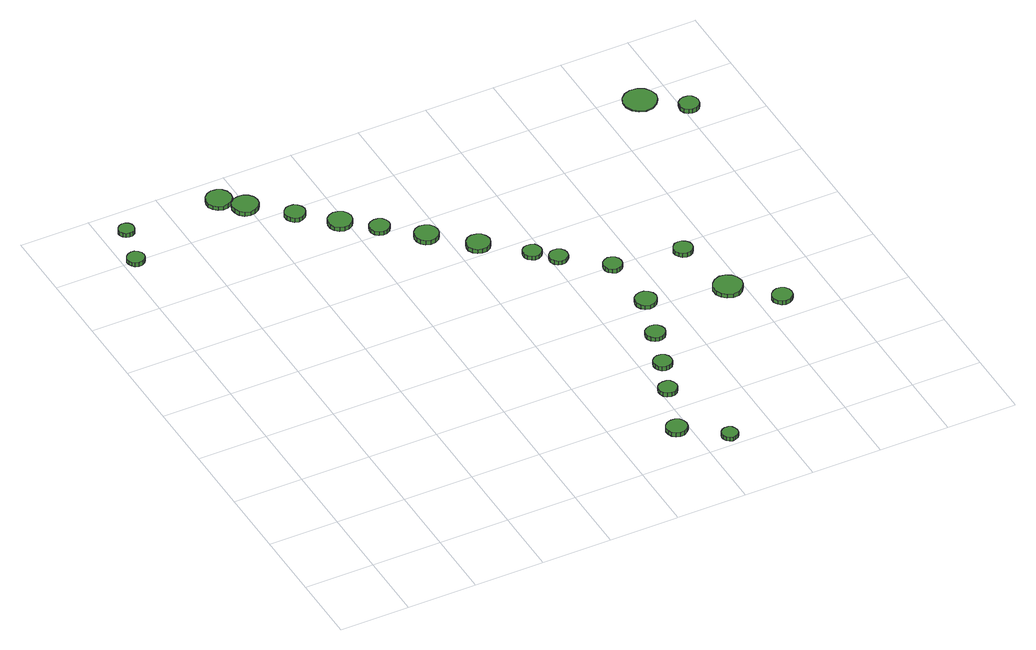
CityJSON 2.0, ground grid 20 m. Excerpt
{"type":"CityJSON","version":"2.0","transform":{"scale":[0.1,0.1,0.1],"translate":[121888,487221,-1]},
"CityObjects":{
"tree1":{"type":"SolitaryVegetationObject","attributes":{"function":"something"},"geometry":[{"type":"MultiSurface","lod":"1","boundaries":[[[0,1,2,3,4,5,6,7,8,9,10,11,12,13,14]],[[15,16,17,18,19,20,21,22,23,24,25,26,27,28,29]],[[0,29,28,1]],[[1,28,27,2]],[[2,27,26,3]],[[3,26,25,4]],[[4,25,24,5]],[[5,24,23,6]],[[6,23,22,7]],[[7,22,21,8]],[[8,21,20,9]],[[9,20,19,10]],[[10,19,18,11]],[[11,18,17,12]],[[12,17,16,13]],[[13,16,15,14]],[[14,15,29,0]]]}]},
"tree2":{"type":"SolitaryVegetationObject","attributes":{"function":"something"},"geometry":[{"type":"MultiSurface","lod":"1","boundaries":[[[30,31,32,33,34,35,36,37,38,39,40,41,42,43,44]],[[45,46,47,48,49,50,51,52,53,54,55,56,57,58,59]],[[30,59,58,31]],[[31,58,57,32]],[[32,57,56,33]],[[33,56,55,34]],[[34,55,54,35]],[[35,54,53,36]],[[36,53,52,37]],[[37,52,51,38]],[[38,51,50,39]],[[39,50,49,40]],[[40,49,48,41]],[[41,48,47,42]],[[42,47,46,43]],[[43,46,45,44]],[[44,45,59,30]]]}]},
"tree3":{"type":"SolitaryVegetationObject","attributes":{"function":"something"},"geometry":[{"type":"MultiSurface","lod":"1","boundaries":[[[60,61,62,63,64,65,66,67,68,69,70,71,72,73,74]],[[75,76,77,78,79,80,81,82,83,84,85,86,87,88,89]],[[60,89,88,61]],[[61,88,87,62]],[[62,87,86,63]],[[63,86,85,64]],[[64,85,84,65]],[[65,84,83,66]],[[66,83,82,67]],[[67,82,81,68]],[[68,81,80,69]],[[69,80,79,70]],[[70,79,78,71]],[[71,78,77,72]],[[72,77,76,73]],[[73,76,75,74]],[[74,75,89,60]]]}]},
"tree4":{"type":"SolitaryVegetationObject","attributes":{"function":"something"},"geometry":[{"type":"MultiSurface","lod":"1","boundaries":[[[90,91,92,93,94,95,96,97,98,99,100,101,102,103,104]],[[105,106,107,108,109,110,111,112,113,114,115,116,117,118,119]],[[90,119,118,91]],[[91,118,117,92]],[[92,117,116,93]],[[93,116,115,94]],[[94,115,114,95]],[[95,114,113,96]],[[96,113,112,97]],[[97,112,111,98]],[[98,111,110,99]],[[99,110,109,100]],[[100,109,108,101]],[[101,108,107,102]],[[102,107,106,103]],[[103,106,105,104]],[[104,105,119,90]]]}]},
"tree5":{"type":"SolitaryVegetationObject","attributes":{"function":"something"},"geometry":[{"type":"MultiSurface","lod":"1","boundaries":[[[120,121,122,123,124,125,126,127,128,129,130,131,132,133,134]],[[135,136,137,138,139,140,141,142,143,144,145,146,147,148,149]],[[120,149,148,121]],[[121,148,147,122]],[[122,147,146,123]],[[123,146,145,124]],[[124,145,144,125]],[[125,144,143,126]],[[126,143,142,127]],[[127,142,141,128]],[[128,141,140,129]],[[129,140,139,130]],[[130,139,138,131]],[[131,138,137,132]],[[132,137,136,133]],[[133,136,135,134]],[[134,135,149,120]]]}]},
"tree6":{"type":"SolitaryVegetationObject","attributes":{"function":"something"},"geometry":[{"type":"MultiSurface","lod":"1","boundaries":[[[150,151,152,153,154,155,156,157,158,159,160,161,162,163,164]],[[165,166,167,168,169,170,171,172,173,174,175,176,177,178,179]],[[150,179,178,151]],[[151,178,177,152]],[[152,177,176,153]],[[153,176,175,154]],[[154,175,174,155]],[[155,174,173,156]],[[156,173,172,157]],[[157,172,171,158]],[[158,171,170,159]],[[159,170,169,160]],[[160,169,168,161]],[[161,168,167,162]],[[162,167,166,163]],[[163,166,165,164]],[[164,165,179,150]]]}]},
"tree7":{"type":"SolitaryVegetationObject","attributes":{"function":"something"},"geometry":[{"type":"MultiSurface","lod":"1","boundaries":[[[180,181,182,183,184,185,186,187,188,189,190,191,192,193,194]],[[195,196,197,198,199,200,201,202,203,204,205,206,207,208,209]],[[180,209,208,181]],[[181,208,207,182]],[[182,207,206,183]],[[183,206,205,184]],[[184,205,204,185]],[[185,204,203,186]],[[186,203,202,187]],[[187,202,201,188]],[[188,201,200,189]],[[189,200,199,190]],[[190,199,198,191]],[[191,198,197,192]],[[192,197,196,193]],[[193,196,195,194]],[[194,195,209,180]]]}]},
"tree8":{"type":"SolitaryVegetationObject","attributes":{"function":"something"},"geometry":[{"type":"MultiSurface","lod":"1","boundaries":[[[210,211,212,213,214,215,216,217,218,219,220,221,222,223,224]],[[225,226,227,228,229,230,231,232,233,234,235,236,237,238,239]],[[210,239,238,211]],[[211,238,237,212]],[[212,237,236,213]],[[213,236,235,214]],[[214,235,234,215]],[[215,234,233,216]],[[216,233,232,217]],[[217,232,231,218]],[[218,231,230,219]],[[219,230,229,220]],[[220,229,228,221]],[[221,228,227,222]],[[222,227,226,223]],[[223,226,225,224]],[[224,225,239,210]]]}]},
"tree9":{"type":"SolitaryVegetationObject","attributes":{"function":"something"},"geometry":[{"type":"MultiSurface","lod":"1","boundaries":[[[240,241,242,243,244,245,246,247,248,249,250,251,252,253,254]],[[255,256,257,258,259,260,261,262,263,264,265,266,267,268,269]],[[240,269,268,241]],[[241,268,267,242]],[[242,267,266,243]],[[243,266,265,244]],[[244,265,264,245]],[[245,264,263,246]],[[246,263,262,247]],[[247,262,261,248]],[[248,261,260,249]],[[249,260,259,250]],[[250,259,258,251]],[[251,258,257,252]],[[252,257,256,253]],[[253,256,255,254]],[[254,255,269,240]]]}]},
"tree10":{"type":"SolitaryVegetationObject","attributes":{"function":"something"},"geometry":[{"type":"MultiSurface","lod":"1","boundaries":[[[270,271,272,273,274,275,276,277,278,279,280,281,282,283,284]],[[285,286,287,288,289,290,291,292,293,294,295,296,297,298,299]],[[270,299,298,271]],[[271,298,297,272]],[[272,297,296,273]],[[273,296,295,274]],[[274,295,294,275]],[[275,294,293,276]],[[276,293,292,277]],[[277,292,291,278]],[[278,291,290,279]],[[279,290,289,280]],[[280,289,288,281]],[[281,288,287,282]],[[282,287,286,283]],[[283,286,285,284]],[[284,285,299,270]]]}]},
"tree11":{"type":"SolitaryVegetationObject","attributes":{"function":"something"},"geometry":[{"type":"MultiSurface","lod":"1","boundaries":[[[300,301,302,303,304,305,306,307,308,309,310,311,312,313,314]],[[315,316,317,318,319,320,321,322,323,324,325,326,327,328,329]],[[300,329,328,301]],[[301,328,327,302]],[[302,327,326,303]],[[303,326,325,304]],[[304,325,324,305]],[[305,324,323,306]],[[306,323,322,307]],[[307,322,321,308]],[[308,321,320,309]],[[309,320,319,310]],[[310,319,318,311]],[[311,318,317,312]],[[312,317,316,313]],[[313,316,315,314]],[[314,315,329,300]]]}]},
"tree12":{"type":"SolitaryVegetationObject","attributes":{"function":"something"},"geometry":[{"type":"MultiSurface","lod":"1","boundaries":[[[330,331,332,333,334,335,336,337,338,339,340,341,342,343,344]],[[345,346,347,348,349,350,351,352,353,354,355,356,357,358,359]],[[330,359,358,331]],[[331,358,357,332]],[[332,357,356,333]],[[333,356,355,334]],[[334,355,354,335]],[[335,354,353,336]],[[336,353,352,337]],[[337,352,351,338]],[[338,351,350,339]],[[339,350,349,340]],[[340,349,348,341]],[[341,348,347,342]],[[342,347,346,343]],[[343,346,345,344]],[[344,345,359,330]]]}]},
"tree13":{"type":"SolitaryVegetationObject","attributes":{"function":"something"},"geometry":[{"type":"MultiSurface","lod":"1","boundaries":[[[360,361,362,363,364,365,366,367,368,369,370,371,372,373,374]],[[375,376,377,378,379,380,381,382,383,384,385,386,387,388,389]],[[360,389,388,361]],[[361,388,387,362]],[[362,387,386,363]],[[363,386,385,364]],[[364,385,384,365]],[[365,384,383,366]],[[366,383,382,367]],[[367,382,381,368]],[[368,381,380,369]],[[369,380,379,370]],[[370,379,378,371]],[[371,378,377,372]],[[372,377,376,373]],[[373,376,375,374]],[[374,375,389,360]]]}]},
"tree14":{"type":"SolitaryVegetationObject","attributes":{"function":"something"},"geometry":[{"type":"MultiSurface","lod":"1","boundaries":[[[390,391,392,393,394,395,396,397,398,399,400,401,402,403,404]],[[405,406,407,408,409,410,411,412,413,414,415,416,417,418,419]],[[390,419,418,391]],[[391,418,417,392]],[[392,417,416,393]],[[393,416,415,394]],[[394,415,414,395]],[[395,414,413,396]],[[396,413,412,397]],[[397,412,411,398]],[[398,411,410,399]],[[399,410,409,400]],[[400,409,408,401]],[[401,408,407,402]],[[402,407,406,403]],[[403,406,405,404]],[[404,405,419,390]]]}]},
"tree15":{"type":"SolitaryVegetationObject","attributes":{"function":"something"},"geometry":[{"type":"MultiSurface","lod":"1","boundaries":[[[420,421,422,423,424,425,426,427,428,429,430,431,432,433,434]],[[435,436,437,438,439,440,441,442,443,444,445,446,447,448,449]],[[420,449,448,421]],[[421,448,447,422]],[[422,447,446,423]],[[423,446,445,424]],[[424,445,444,425]],[[425,444,443,426]],[[426,443,442,427]],[[427,442,441,428]],[[428,441,440,429]],[[429,440,439,430]],[[430,439,438,431]],[[431,438,437,432]],[[432,437,436,433]],[[433,436,435,434]],[[434,435,449,420]]]}]},
"tree16":{"type":"SolitaryVegetationObject","attributes":{"function":"something"},"geometry":[{"type":"MultiSurface","lod":"1","boundaries":[[[450,451,452,453,454,455,456,457,458,459,460,461,462,463,464]],[[465,466,467,468,469,470,471,472,473,474,475,476,477,478,479]],[[450,479,478,451]],[[451,478,477,452]],[[452,477,476,453]],[[453,476,475,454]],[[454,475,474,455]],[[455,474,473,456]],[[456,473,472,457]],[[457,472,471,458]],[[458,471,470,459]],[[459,470,469,460]],[[460,469,468,461]],[[461,468,467,462]],[[462,467,466,463]],[[463,466,465,464]],[[464,465,479,450]]]}]},
"tree17":{"type":"SolitaryVegetationObject","attributes":{"function":"something"},"geometry":[{"type":"MultiSurface","lod":"1","boundaries":[[[480,481,482,483,484,485,486,487,488,489,490,491,492,493,494]],[[495,496,497,498,499,500,501,502,503,504,505,506,507,508,509]],[[480,509,508,481]],[[481,508,507,482]],[[482,507,506,483]],[[483,506,505,484]],[[484,505,504,485]],[[485,504,503,486]],[[486,503,502,487]],[[487,502,501,488]],[[488,501,500,489]],[[489,500,499,490]],[[490,499,498,491]],[[491,498,497,492]],[[492,497,496,493]],[[493,496,495,494]],[[494,495,509,480]]]}]},
"tree18":{"type":"SolitaryVegetationObject","attributes":{"function":"something"},"geometry":[{"type":"MultiSurface","lod":"1","boundaries":[[[510,511,512,513,514,515,516,517,518,519,520,521,522,523,524]],[[525,526,527,528,529,530,531,532,533,534,535,536,537,538,539]],[[510,539,538,511]],[[511,538,537,512]],[[512,537,536,513]],[[513,536,535,514]],[[514,535,534,515]],[[515,534,533,516]],[[516,533,532,517]],[[517,532,531,518]],[[518,531,530,519]],[[519,530,529,520]],[[520,529,528,521]],[[521,528,527,522]],[[522,527,526,523]],[[523,526,525,524]],[[524,525,539,510]]]}]},
"tree19":{"type":"SolitaryVegetationObject","attributes":{"function":"something"},"geometry":[{"type":"MultiSurface","lod":"1","boundaries":[[[540,541,542,543,544,545,546,547,548,549,550,551,552,553,554]],[[555,556,557,558,559,560,561,562,563,564,565,566,567,568,569]],[[540,569,568,541]],[[541,568,567,542]],[[542,567,566,543]],[[543,566,565,544]],[[544,565,564,545]],[[545,564,563,546]],[[546,563,562,547]],[[547,562,561,548]],[[548,561,560,549]],[[549,560,559,550]],[[550,559,558,551]],[[551,558,557,552]],[[552,557,556,553]],[[553,556,555,554]],[[554,555,569,540]]]}]},
"tree20":{"type":"SolitaryVegetationObject","attributes":{"function":"something"},"geometry":[{"type":"MultiSurface","lod":"1","boundaries":[[[570,571,572,573,574,575,576,577,578,579,580,581,582,583,584]],[[585,586,587,588,589,590,591,592,593,594,595,596,597,598,599]],[[570,599,598,571]],[[571,598,597,572]],[[572,597,596,573]],[[573,596,595,574]],[[574,595,594,575]],[[575,594,593,576]],[[576,593,592,577]],[[577,592,591,578]],[[578,591,590,579]],[[579,590,589,580]],[[580,589,588,581]],[[581,588,587,582]],[[582,587,586,583]],[[583,586,585,584]],[[584,585,599,570]]]}]},
"tree21":{"type":"SolitaryVegetationObject","attributes":{"function":"something"},"geometry":[{"type":"MultiSurface","lod":"1","boundaries":[[[600,601,602,603,604,605,606,607,608,609,610,611,612,613,614]],[[615,616,617,618,619,620,621,622,623,624,625,626,627,628,629]],[[600,629,628,601]],[[601,628,627,602]],[[602,627,626,603]],[[603,626,625,604]],[[604,625,624,605]],[[605,624,623,606]],[[606,623,622,607]],[[607,622,621,608]],[[608,621,620,609]],[[609,620,619,610]],[[610,619,618,611]],[[611,618,617,612]],[[612,617,616,613]],[[613,616,615,614]],[[614,615,629,600]]]}]},
"tree22":{"type":"SolitaryVegetationObject","attributes":{"function":"something"},"geometry":[{"type":"MultiSurface","lod":"1","boundaries":[[[630,631,632,633,634,635,636,637,638,639,640,641,642,643,644]],[[645,646,647,648,649,650,651,652,653,654,655,656,657,658,659]],[[630,659,658,631]],[[631,658,657,632]],[[632,657,656,633]],[[633,656,655,634]],[[634,655,654,635]],[[635,654,653,636]],[[636,653,652,637]],[[637,652,651,638]],[[638,651,650,639]],[[639,650,649,640]],[[640,649,648,641]],[[641,648,647,642]],[[642,647,646,643]],[[643,646,645,644]],[[644,645,659,630]]]}]},
"tree23":{"type":"SolitaryVegetationObject","attributes":{"function":"something"},"geometry":[{"type":"MultiSurface","lod":"1","boundaries":[[[660,661,662,663,664,665,666,667,668,669,670,671,672,673,674]],[[675,676,677,678,679,680,681,682,683,684,685,686,687,688,689]],[[660,689,688,661]],[[661,688,687,662]],[[662,687,686,663]],[[663,686,685,664]],[[664,685,684,665]],[[665,684,683,666]],[[666,683,682,667]],[[667,682,681,668]],[[668,681,680,669]],[[669,680,679,670]],[[670,679,678,671]],[[671,678,677,672]],[[672,677,676,673]],[[673,676,675,674]],[[674,675,689,660]]]}]}
},
"vertices":[
[57,1393,30],[55,1403,30],[49,1411,30],[40,1417,30],[30,1418,30],[20,1414,30],[13,1408,30],[8,1398,30],[8,1388,30],[13,1379,30],[20,1372,30],[30,1369,30],[40,1370,30],[49,1375,30],[55,1383,30],[55,1383,17],[49,1375,17],[40,1370,17],[30,1369,17],[20,1372,17],[13,1379,17],[8,1388,17],[8,1398,17],[13,1408,17],[20,1414,17],[30,1418,17],[40,1417,17],[49,1411,17],[55,1403,17],[57,1393,17],
[88,1510,30],[86,1519,30],[81,1526,30],[73,1531,30],[64,1532,30],[55,1529,30],[48,1523,30],[44,1514,30],[44,1505,30],[48,1497,30],[55,1490,30],[64,1488,30],[73,1489,30],[81,1493,30],[86,1501,30],[86,1501,17],[81,1493,17],[73,1489,17],[64,1488,17],[55,1490,17],[48,1497,17],[44,1505,17],[44,1514,17],[48,1523,17],[55,1529,17],[64,1532,17],[73,1531,17],[81,1526,17],[86,1519,17],[88,1510,17],
[375,1509,29],[372,1524,29],[363,1536,29],[350,1543,29],[335,1545,29],[321,1540,29],[310,1530,29],[304,1517,29],[304,1501,29],[310,1488,29],[321,1478,29],[335,1473,29],[350,1475,29],[363,1482,29],[372,1494,29],[372,1494,16],[363,1482,16],[350,1475,16],[335,1473,16],[321,1478,16],[310,1488,16],[304,1501,16],[304,1517,16],[310,1530,16],[321,1540,16],[335,1545,16],[350,1543,16],[363,1536,16],[372,1524,16],[375,1509,16],
[427,1457,28],[424,1472,28],[415,1484,28],[402,1492,28],[387,1493,28],[372,1489,28],[361,1479,28],[355,1465,28],[355,1450,28],[361,1436,28],[372,1426,28],[387,1421,28],[402,1423,28],[415,1431,28],[424,1443,28],[424,1443,15],[415,1431,15],[402,1423,15],[387,1421,15],[372,1426,15],[361,1436,15],[355,1450,15],[355,1465,15],[361,1479,15],[372,1489,15],[387,1493,15],[402,1492,15],[415,1484,15],[424,1472,15],[427,1457,15],
[520,1369,27],[517,1381,27],[510,1390,27],[500,1396,27],[488,1397,27],[477,1394,27],[468,1386,27],[463,1375,27],[463,1363,27],[468,1352,27],[477,1344,27],[488,1340,27],[500,1342,27],[510,1348,27],[517,1357,27],[517,1357,14],[510,1348,14],[500,1342,14],[488,1340,14],[477,1344,14],[468,1352,14],[463,1363,14],[463,1375,14],[468,1386,14],[477,1394,14],[488,1397,14],[500,1396,14],[510,1390,14],[517,1381,14],[520,1369,14],
[614,1284,28],[611,1298,28],[603,1309,28],[590,1316,28],[576,1318,28],[563,1313,28],[552,1304,28],[547,1291,28],[547,1277,28],[552,1264,28],[563,1254,28],[576,1250,28],[590,1251,28],[603,1259,28],[611,1270,28],[611,1270,15],[603,1259,15],[590,1251,15],[576,1250,15],[563,1254,15],[552,1264,15],[547,1277,15],[547,1291,15],[552,1304,15],[563,1313,15],[576,1318,15],[590,1316,15],[603,1309,15],[611,1298,15],[614,1284,15],
[990,112,31],[988,124,31],[981,134,31],[970,140,31],[958,141,31],[946,137,31],[937,129,31],[932,118,31],[932,106,31],[937,94,31],[946,86,31],[958,83,31],[970,84,31],[981,90,31],[988,100,31],[988,100,18],[981,90,18],[970,84,18],[958,83,18],[946,86,18],[937,94,18],[932,106,18],[932,118,18],[937,129,18],[946,137,18],[958,141,18],[970,140,18],[981,134,18],[988,124,18],[990,112,18],
[690,1216,26],[688,1228,26],[681,1237,26],[671,1243,26],[659,1244,26],[648,1241,26],[639,1233,26],[634,1222,26],[634,1211,26],[639,1200,26],[648,1192,26],[659,1188,26],[671,1190,26],[681,1196,26],[688,1205,26],[688,1205,14],[681,1196,14],[671,1190,14],[659,1188,14],[648,1192,14],[639,1200,14],[634,1211,14],[634,1222,14],[639,1233,14],[648,1241,14],[659,1244,14],[671,1243,14],[681,1237,14],[688,1228,14],[690,1216,14],
[1097,29,27],[1095,38,27],[1090,46,27],[1081,51,27],[1072,52,27],[1063,49,27],[1056,42,27],[1052,33,27],[1052,24,27],[1056,15,27],[1063,9,27],[1072,6,27],[1081,7,27],[1090,12,27],[1095,19,27],[1095,19,15],[1090,12,15],[1081,7,15],[1072,6,15],[1063,9,15],[1056,15,15],[1052,24,15],[1052,33,15],[1056,42,15],[1063,49,15],[1072,52,15],[1081,51,15],[1090,46,15],[1095,38,15],[1097,29,15],
[789,1130,27],[786,1144,27],[778,1155,27],[766,1162,27],[752,1164,27],[738,1160,27],[728,1150,27],[722,1137,27],[722,1123,27],[728,1110,27],[738,1101,27],[752,1096,27],[766,1098,27],[778,1105,27],[786,1116,27],[786,1116,14],[778,1105,14],[766,1098,14],[752,1096,14],[738,1101,14],[728,1110,14],[722,1123,14],[722,1137,14],[728,1150,14],[738,1160,14],[752,1164,14],[766,1162,14],[778,1155,14],[786,1144,14],[789,1130,14],
[1043,267,30],[1040,278,30],[1034,287,30],[1025,292,30],[1014,293,30],[1003,290,30],[995,283,30],[991,273,30],[991,262,30],[995,252,30],[1003,245,30],[1014,241,30],[1025,242,30],[1034,248,30],[1040,257,30],[1040,257,17],[1034,248,17],[1025,242,17],[1014,241,17],[1003,245,17],[995,252,17],[991,262,17],[991,273,17],[995,283,17],[1003,290,17],[1014,293,17],[1025,292,17],[1034,287,17],[1040,278,17],[1043,267,17],
[892,1035,26],[889,1048,26],[881,1060,26],[869,1066,26],[855,1068,26],[842,1064,26],[832,1054,26],[826,1042,26],[826,1028,26],[832,1015,26],[842,1006,26],[855,1002,26],[869,1003,26],[881,1010,26],[889,1021,26],[889,1021,13],[881,1010,13],[869,1003,13],[855,1002,13],[842,1006,13],[832,1015,13],[826,1028,13],[826,1042,13],[832,1054,13],[842,1064,13],[855,1068,13],[869,1066,13],[881,1060,13],[889,1048,13],[892,1035,13],
[1084,376,24],[1082,387,24],[1076,395,24],[1066,401,24],[1055,402,24],[1045,399,24],[1037,391,24],[1033,381,24],[1033,371,24],[1037,361,24],[1045,353,24],[1055,350,24],[1066,351,24],[1076,356,24],[1082,365,24],[1082,365,11],[1076,356,11],[1066,351,11],[1055,350,11],[1045,353,11],[1037,361,11],[1033,371,11],[1033,381,11],[1037,391,11],[1045,399,11],[1055,402,11],[1066,401,11],[1076,395,11],[1082,387,11],[1084,376,11],
[1126,494,23],[1123,505,23],[1117,514,23],[1107,519,23],[1096,521,23],[1085,517,23],[1076,510,23],[1072,499,23],[1072,488,23],[1076,478,23],[1085,470,23],[1096,467,23],[1107,468,23],[1117,473,23],[1123,483,23],[1123,483,10],[1117,473,10],[1107,468,10],[1096,467,10],[1085,470,10],[1076,478,10],[1072,488,10],[1072,499,10],[1076,510,10],[1085,517,10],[1096,521,10],[1107,519,10],[1117,514,10],[1123,505,10],[1126,494,10],
[993,937,26],[991,948,26],[985,957,26],[975,962,26],[964,963,26],[954,960,26],[946,953,26],[942,943,26],[942,932,26],[946,922,26],[954,915,26],[964,911,26],[975,912,26],[985,918,26],[991,927,26],[991,927,14],[985,918,14],[975,912,14],[964,911,14],[954,915,14],[946,922,14],[942,932,14],[942,943,14],[946,953,14],[954,960,14],[964,963,14],[975,962,14],[985,957,14],[991,948,14],[993,937,14],
[1045,888,26],[1043,899,26],[1037,907,26],[1027,913,26],[1017,914,26],[1006,911,26],[998,903,26],[994,893,26],[994,883,26],[998,873,26],[1006,865,26],[1017,862,26],[1027,863,26],[1037,869,26],[1043,877,26],[1043,877,14],[1037,869,14],[1027,863,14],[1017,862,14],[1006,865,14],[998,873,14],[994,883,14],[994,893,14],[998,903,14],[1006,911,14],[1017,914,14],[1027,913,14],[1037,907,14],[1043,899,14],[1045,888,14],
[1169,622,26],[1166,635,26],[1159,645,26],[1148,652,26],[1135,653,26],[1123,649,26],[1113,640,26],[1108,629,26],[1108,616,26],[1113,604,26],[1123,596,26],[1135,592,26],[1148,593,26],[1159,600,26],[1166,610,26],[1166,610,14],[1159,600,14],[1148,593,14],[1135,592,14],[1123,596,14],[1113,604,14],[1108,616,14],[1108,629,14],[1113,640,14],[1123,649,14],[1135,653,14],[1148,652,14],[1159,645,14],[1166,635,14],[1169,622,14],
[1154,791,28],[1152,801,28],[1146,810,28],[1136,815,28],[1126,817,28],[1115,813,28],[1107,806,28],[1103,796,28],[1103,785,28],[1107,775,28],[1115,768,28],[1126,764,28],[1136,766,28],[1146,771,28],[1152,780,28],[1152,780,15],[1146,771,15],[1136,766,15],[1126,764,15],[1115,768,15],[1107,775,15],[1103,785,15],[1103,796,15],[1107,806,15],[1115,813,15],[1126,817,15],[1136,815,15],[1146,810,15],[1152,801,15],[1154,791,15],
[1396,572,27],[1392,589,27],[1382,602,27],[1368,611,27],[1351,613,27],[1334,607,27],[1322,596,27],[1315,581,27],[1315,563,27],[1322,548,27],[1334,537,27],[1351,531,27],[1368,533,27],[1382,542,27],[1392,555,27],[1392,555,14],[1382,542,14],[1368,533,14],[1351,531,14],[1334,537,14],[1322,548,14],[1315,563,14],[1315,581,14],[1322,596,14],[1334,607,14],[1351,613,14],[1368,611,14],[1382,602,14],[1392,589,14],[1396,572,14],
[1348,760,30],[1346,771,30],[1339,780,30],[1330,786,30],[1319,787,30],[1308,784,30],[1300,776,30],[1295,766,30],[1295,755,30],[1300,745,30],[1308,737,30],[1319,734,30],[1330,735,30],[1339,740,30],[1346,749,30],[1346,749,17],[1339,740,17],[1330,735,17],[1319,734,17],[1308,737,17],[1300,745,17],[1295,755,17],[1295,766,17],[1300,776,17],[1308,784,17],[1319,787,17],[1330,786,17],[1339,780,17],[1346,771,17],[1348,760,17],
[1494,477,21],[1492,488,21],[1485,498,21],[1475,504,21],[1463,505,21],[1452,501,21],[1443,493,21],[1438,483,21],[1438,471,21],[1443,460,21],[1452,452,21],[1463,448,21],[1475,450,21],[1485,456,21],[1492,465,21],[1492,465,8],[1485,456,8],[1475,450,8],[1463,448,8],[1452,452,8],[1443,460,8],[1438,471,8],[1438,483,8],[1443,493,8],[1452,501,8],[1463,505,8],[1475,504,8],[1485,498,8],[1492,488,8],[1494,477,8],
[1564,1373,12],[1559,1392,12],[1548,1408,12],[1531,1418,12],[1511,1420,12],[1493,1414,12],[1478,1401,12],[1470,1383,12],[1470,1363,12],[1478,1345,12],[1493,1332,12],[1511,1326,12],[1531,1328,12],[1548,1338,12],[1559,1354,12],[1559,1354,9],[1548,1338,9],[1531,1328,9],[1511,1326,9],[1493,1332,9],[1478,1345,9],[1470,1363,9],[1470,1383,9],[1478,1401,9],[1493,1414,9],[1511,1420,9],[1531,1418,9],[1548,1408,9],[1559,1392,9],[1564,1373,9],
[1643,1285,28],[1641,1296,28],[1634,1306,28],[1624,1311,28],[1612,1313,28],[1601,1309,28],[1592,1301,28],[1588,1290,28],[1588,1279,28],[1592,1268,28],[1601,1260,28],[1612,1257,28],[1624,1258,28],[1634,1264,28],[1641,1273,28],[1641,1273,15],[1634,1264,15],[1624,1258,15],[1612,1257,15],[1601,1260,15],[1592,1268,15],[1588,1279,15],[1588,1290,15],[1592,1301,15],[1601,1309,15],[1612,1313,15],[1624,1311,15],[1634,1306,15],[1641,1296,15],[1643,1285,15]
]}
